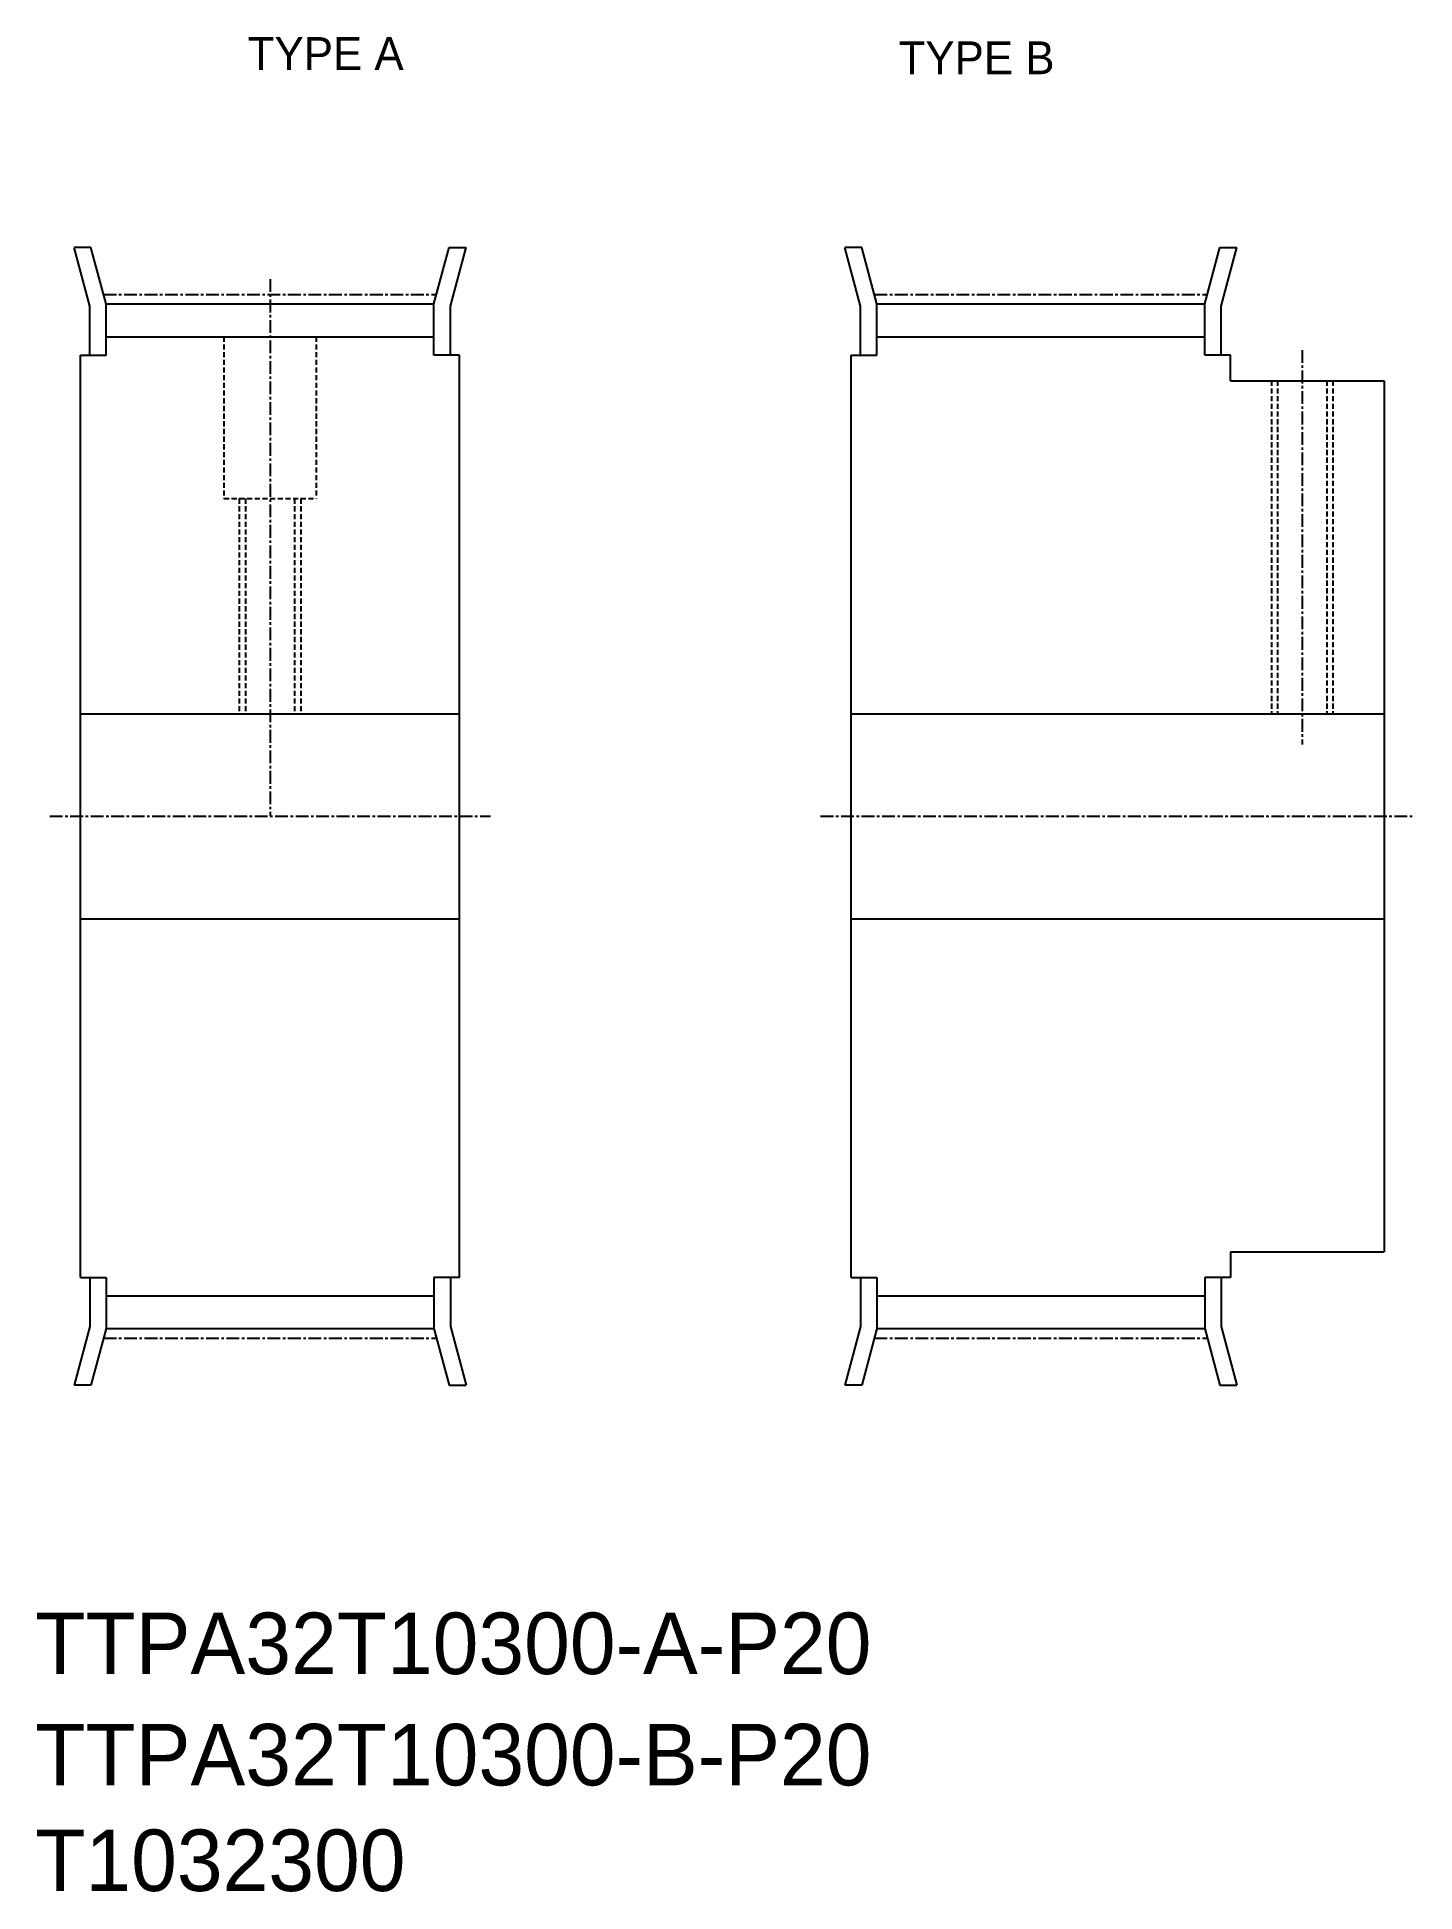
# Model space of a CAD drawing. Extents: x -286 to -151, y -61 to 120.
import ezdxf

# ---------------------------------------------------------------- set-up
doc = ezdxf.new("R2010")
doc.units = 0
doc.linetypes.add('CENTER', pattern=[2, 1.25, -0.25, 0.25, -0.25])
doc.linetypes.add('DASHED', pattern=[0.75, 0.5, -0.25])
doc.layers.get('0').update_dxf_attribs({"linetype": 'CONTINUOUS'})
doc.layers.add('CENTER', color=1, linetype='CENTER')

msp = doc.modelspace()

# ---------------------------------------------------------------- linework, layer by layer
at = {"color": 7, "linetype": 'CONTINUOUS'}
for p, q in [((-280.67, 93.86), (-282.2, 99.57)), ((-280.55, 99.57), (-282.2, 99.57)), ((-279.07, 94.07), (-280.55, 99.57)), ((-247.07, 94.07), (-245.6, 99.57)), ((-245.6, 99.57), (-243.94, 99.57)), ((-245.47, 93.86), (-243.94, 99.57)), ((-205.31, 99.57), (-206.97, 99.57)), ((-205.44, 93.86), (-206.97, 99.57)), ((-203.84, 94.07), (-205.31, 99.57)), ((-171.84, 94.07), (-170.36, 99.57)), ((-170.36, 99.57), (-168.71, 99.57)), ((-170.24, 93.86), (-168.71, 99.57)), ((-280.67, 89.07), (-280.67, 93.86)), ((-279.07, 94.07), (-247.07, 94.07)), ((-279.07, 89.07), (-279.07, 94.07)), ((-247.07, 89.07), (-247.07, 94.07)), ((-245.47, 89.07), (-245.47, 93.86)), ((-205.44, 89.07), (-205.44, 93.86)), ((-203.84, 94.07), (-171.84, 94.07)), ((-203.84, 89.07), (-203.84, 94.07)), ((-171.84, 89.07), (-171.84, 94.07)), ((-170.24, 89.07), (-170.24, 93.86)), ((-279.07, 90.87), (-247.07, 90.87)), ((-203.84, 90.87), (-171.84, 90.87)), ((-281.57, -0.93), (-281.57, 89.07)), ((-281.57, 89.07), (-279.07, 89.07)), ((-244.57, 89.07), (-247.07, 89.07)), ((-244.57, -0.93), (-244.57, 89.07)), ((-206.34, -0.93), (-206.34, 89.07)), ((-206.34, 89.07), (-203.84, 89.07)), ((-169.34, 89.07), (-171.84, 89.07)), ((-169.34, 86.57), (-169.34, 89.07)), ((-169.34, 86.57), (-154.34, 86.57)), ((-154.34, 86.57), (-154.34, 1.57)), ((-281.57, 54.07), (-244.57, 54.07)), ((-206.34, 54.07), (-154.34, 54.07)), ((-281.57, 34.07), (-244.57, 34.07)), ((-206.34, 34.07), (-154.34, 34.07)), ((-169.34, 1.57), (-154.34, 1.57)), ((-169.34, 1.57), (-169.34, -0.93)), ((-281.57, -0.93), (-279.07, -0.93)), ((-280.67, -0.93), (-280.67, -5.72)), ((-279.07, -0.93), (-279.07, -5.93)), ((-247.07, -0.93), (-247.07, -5.93)), ((-244.57, -0.93), (-247.07, -0.93)), ((-245.47, -0.93), (-245.47, -5.72)), ((-206.34, -0.93), (-203.84, -0.93)), ((-205.44, -0.93), (-205.44, -5.72)), ((-203.84, -0.93), (-203.84, -5.93)), ((-171.84, -0.93), (-171.84, -5.93)), ((-169.34, -0.93), (-171.84, -0.93)), ((-170.24, -0.93), (-170.24, -5.72)), ((-279.07, -2.73), (-247.07, -2.73)), ((-203.84, -2.73), (-171.84, -2.73)), ((-280.67, -5.72), (-282.2, -11.43)), ((-279.07, -5.93), (-280.55, -11.43)), ((-279.07, -5.93), (-247.07, -5.93)), ((-247.07, -5.93), (-245.6, -11.43)), ((-245.47, -5.72), (-243.94, -11.43)), ((-205.44, -5.72), (-206.97, -11.43)), ((-203.84, -5.93), (-205.31, -11.43)), ((-203.84, -5.93), (-171.84, -5.93)), ((-171.84, -5.93), (-170.36, -11.43)), ((-170.24, -5.72), (-168.71, -11.43)), ((-280.55, -11.43), (-282.2, -11.43)), ((-245.6, -11.43), (-243.94, -11.43)), ((-205.31, -11.43), (-206.97, -11.43)), ((-170.36, -11.43), (-168.71, -11.43))]:
    msp.add_line(p, q, dxfattribs=at)
at = {"color": 3, "linetype": 'DASHED'}
for p, q in [((-267.57, 90.87), (-267.57, 75.07)), ((-258.57, 90.87), (-258.57, 75.07)), ((-165.34, 86.57), (-165.34, 54.07)), ((-164.74, 86.57), (-164.74, 54.07)), ((-159.94, 86.57), (-159.94, 54.07)), ((-159.34, 86.57), (-159.34, 54.07)), ((-267.57, 75.07), (-258.57, 75.07)), ((-266.07, 75.07), (-266.07, 54.07)), ((-265.47, 75.07), (-265.47, 54.07)), ((-260.67, 75.07), (-260.67, 54.07)), ((-260.07, 75.07), (-260.07, 54.07))]:
    msp.add_line(p, q, dxfattribs=at)
at = {"layer": 'CENTER', "color": 1, "linetype": 'CENTER'}
for p, q in [((-263.07, 96.5), (-263.07, 44.07)), ((-279.32, 95), (-246.82, 95)), ((-204.08, 95), (-171.59, 95)), ((-162.34, 89.57), (-162.34, 51.07)), ((-284.57, 44.07), (-241.57, 44.07)), ((-209.34, 44.07), (-151.34, 44.07)), ((-279.32, -6.86), (-246.82, -6.86)), ((-204.08, -6.86), (-171.59, -6.86))]:
    msp.add_line(p, q, dxfattribs=at)

# ---------------------------------------------------------------- texts
at = {"color": 7, "linetype": 'CONTINUOUS'}
for s, height, p in [('TYPE A', 3.2, (-265.25, 116.91)), ('TYPE B', 3.2, (-201.73, 116.49)), ('TTPA32T10300-A-P20', 6, (-285.99, -39.64)), ('TTPA32T10300-B-P20', 6, (-285.99, -50.5)), ('T1032300', 6, (-285.99, -60.81))]:
    msp.add_text(s, height=height, dxfattribs=at).set_placement(p)

doc.saveas('drawing.dxf')
